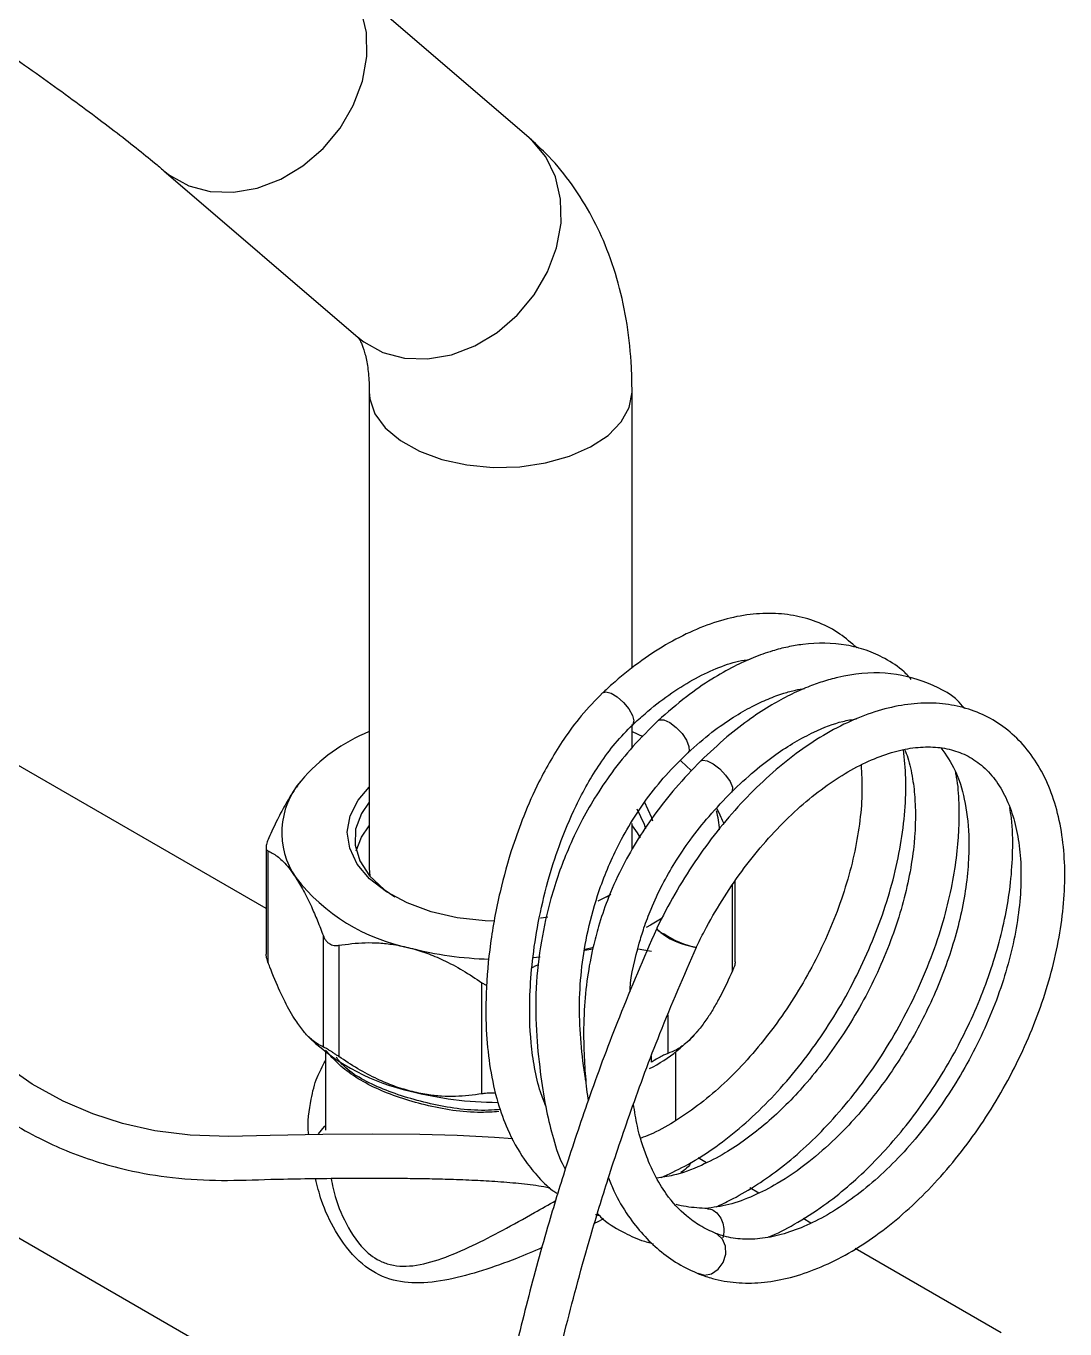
# Model space of a CAD drawing. Extents: x 75 to 2075, y 25 to 1460.
# Drawn here: x 1699.9 to 1788.8, y 944.3 to 1055.8 of the extents above; entities that cross this region are included whole.
import ezdxf

# ---------------------------------------------------------------- set-up
doc = ezdxf.new("R2010")
doc.units = 0
doc.header["$LTSCALE"] = 5
doc.linetypes.add('SLD-KATı', pattern=[0])
doc.layers.get('0').update_dxf_attribs({"linetype": 'CONTINUOUS'})

msp = doc.modelspace()

# ---------------------------------------------------------------- linework, layer by layer
at = {"color": 7, "linetype": 'SLD-KATı'}
for p, q in [((1742.954, 1046.2), (1726.332, 1060.461)), ((1711.681, 1043.385), (1728.304, 1029.124)), ((1729.26, 1024.484), (1729.26, 983.657)), ((1751.76, 1000.817), (1751.76, 1024.484)), ((1751.76, 994.015), (1751.76, 995.994)), ((1751.76, 995.378), (1752.672, 994.957)), ((1720.43, 980.242), (1698.082, 993.143)), ((1751.76, 985.288), (1751.76, 987.53)), ((1751.76, 987.313), (1752.207, 986.711)), ((1752.207, 986.711), (1752.462, 986.28)), ((1720.43, 985.492), (1720.43, 976.344)), ((1720.59, 985.172), (1720.59, 975.657)), ((1760.589, 975.687), (1760.589, 982.591)), ((1749.792, 981.362), (1748.833, 980.86)), ((1749.565, 981.234), (1749.956, 981.482)), ((1725.337, 968.385), (1725.337, 977.9)), ((1726.645, 977.094), (1726.645, 967.579)), ((1748.458, 976.915), (1747.739, 976.732)), ((1747.708, 976.68), (1748.397, 976.787)), ((1752.28, 976.779), (1753.419, 976.593)), ((1738.909, 964.374), (1738.909, 973.889)), ((1724.013, 969.321), (1724.217, 969.114)), ((1725.51, 967.976), (1725.51, 961.26)), ((1755.51, 962.097), (1755.51, 967.976)), ((1680.583, 962.831), (1739.029, 929.091)), ((1758.123, 958.482), (1757.41, 958.893)), ((1762.614, 955.89), (1761.839, 956.337)), ((1767.066, 953.319), (1766.403, 953.702)), ((1783.342, 943.924), (1770.864, 951.127))]:
    msp.add_line(p, q, dxfattribs=at)
at = {"color": 8, "linetype": 'SLD-KATı'}
for p, q in [((1760.367, 974.914), (1760.367, 982.263)), ((1754.815, 971.128), (1754.815, 967.834)), ((1753.419, 967.078), (1753.419, 967.599))]:
    msp.add_line(p, q, dxfattribs=at)
at = {"color": 8, "linetype": 'SLD-KATı', "flags": 128}
for points in [[(1711.684, 1043.382), (1712.174, 1042.997), (1713.807, 1042.103), (1715.652, 1041.612), (1717.635, 1041.543), (1719.675, 1041.898), (1721.686, 1042.664), (1723.589, 1043.809), (1725.303, 1045.287), (1726.76, 1047.036), (1727.899, 1048.985), (1728.674, 1051.054), (1729.054, 1053.159), (1729.022, 1055.213), (1728.58, 1057.133), (1727.746, 1058.839), (1726.554, 1060.262), (1726.328, 1060.464)], [(1728.304, 1029.124), (1728.796, 1028.736), (1730.429, 1027.842), (1732.275, 1027.351), (1734.258, 1027.282), (1736.297, 1027.637), (1738.309, 1028.403), (1740.211, 1029.548), (1741.926, 1031.026), (1743.382, 1032.775), (1744.522, 1034.724), (1745.297, 1036.793), (1745.676, 1038.898), (1745.644, 1040.952), (1745.202, 1042.872), (1744.368, 1044.578), (1743.177, 1046.001), (1742.954, 1046.2)], [(1729.26, 1024.456), (1729.31, 1023.869), (1729.754, 1022.58), (1730.638, 1021.369), (1731.926, 1020.286), (1733.566, 1019.374), (1735.489, 1018.672), (1737.619, 1018.207), (1739.866, 1018), (1742.141, 1018.058), (1744.348, 1018.379), (1746.398, 1018.95), (1748.207, 1019.748), (1749.701, 1020.739), (1750.819, 1021.884), (1751.514, 1023.135), (1751.759, 1024.441), (1751.76, 1024.481)], [(1749.24, 998.693), (1749.517, 998.786), (1749.96, 998.67), (1750.49, 998.35), (1751.026, 997.875), (1751.486, 997.318), (1751.801, 996.763), (1751.922, 996.294), (1751.831, 995.984), (1751.818, 995.97)], [(1753.992, 996.321), (1754.105, 996.388), (1754.487, 996.381), (1754.987, 996.156), (1755.531, 995.747), (1756.035, 995.217), (1756.422, 994.646), (1756.633, 994.121), (1756.637, 993.721), (1756.544, 993.575)], [(1757.636, 992.87), (1757.804, 992.949), (1758.2, 992.89)], [(1758.2, 992.89), (1758.712, 992.625), (1759.261, 992.196), (1759.765, 991.667), (1760.146, 991.118), (1760.346, 990.635), (1760.334, 990.289), (1760.281, 990.212)], [(1757.379, 949.019), (1757.955, 948.861), (1758.57, 948.982), (1759.131, 949.364), (1759.554, 949.947), (1759.773, 950.644), (1759.755, 951.348), (1759.503, 951.953), (1759.056, 952.365), (1758.899, 952.438)]]:
    msp.add_lwpolyline(points, dxfattribs=at)
at = {"color": 7, "linetype": 'SLD-KATı', "flags": 128}
for points in [[(1755.932, 992.875), (1756.429, 992.438), (1756.802, 992.076)], [(1740.004, 979.148), (1739.177, 979.181), (1736.801, 979.451), (1734.551, 979.968), (1732.503, 980.715), (1730.729, 981.666), (1729.287, 982.79), (1728.227, 984.047), (1727.586, 985.396), (1727.385, 986.789), (1727.631, 988.18), (1728.315, 989.521), (1729.26, 990.621)], [(1729.26, 989.354), (1728.591, 988.383), (1728.093, 987.041), (1728.044, 985.67), (1728.446, 984.318), (1729.284, 983.034), (1730.528, 981.865), (1731.454, 981.234)], [(1752.792, 989.39), (1753.433, 988.042), (1753.516, 987.736)], [(1752.925, 987.046), (1752.83, 987.429), (1752.207, 988.753)], [(1728.135, 985.188), (1728.591, 986.341), (1729.26, 987.313)], [(1729.26, 983.657), (1729.31, 983.042), (1729.318, 982.994)], [(1744.547, 979.509), (1743.984, 979.412), (1743.909, 979.4)], [(1754.33, 979.404), (1753.332, 978.821), (1752.965, 978.628)], [(1741.561, 960.532), (1739.977, 960.65), (1736.777, 960.804), (1733.589, 960.884), (1729.539, 960.915), (1725.287, 960.888), (1720.766, 960.808), (1717.246, 960.722), (1713.943, 960.83), (1710.917, 961.214), (1708.148, 961.832), (1705.603, 962.655), (1703.05, 963.754), (1700.421, 965.209), (1697.804, 967.027), (1695.256, 969.205), (1692.781, 971.768), (1691.172, 973.703), (1689.398, 975.774), (1687.54, 977.26), (1686.139, 977.988), (1684.7, 978.433), (1683.124, 978.604), (1681.446, 978.452), (1678.467, 977.389), (1676.203, 975.948), (1674.447, 974.477), (1673.13, 973.186), (1671.855, 971.789), (1670.092, 969.631), (1668.629, 967.652), (1666.921, 965.14), (1664.952, 961.996), (1662.706, 958.106), (1660.164, 953.341), (1657.305, 947.562), (1657.305, 947.562)], [(1743.9, 976.073), (1743.57, 976.04), (1743.329, 976.018)], [(1724.909, 960.957), (1725.429, 961.588), (1725.51, 961.681)]]:
    msp.add_lwpolyline(points, dxfattribs=at)
at = {"color": 7, "linetype": 'SLD-KATı'}
for centre, radius, start, end in [((1734.949, 981.32), 15.166, 112.03385, 139.43478), ((1728.583, 986.74), 6.805, 139.24816, 214.33086), ((1752.782, 986.696), 6.478, 2.44561, 17.11747), ((1736.005, 993.087), 16.547, 217.98776, 258.75228), ((1754.901, 979.306), 1.302, 217.11605, 252.75639), ((1757.874, 982.785), 5.872, 226.99544, 264.04371), ((1759.2, 985.266), 8.593, 236.96065, 256.84054), ((1740.372, 1006.418), 30.52, 255.59082, 268.40165), ((1736.563, 982.192), 17.985, 226.64939, 257.84947), ((1746.775, 979.06), 14.105, 297.36883, 320.07059), ((1740.413, 994.411), 30.764, 255.62916, 269.68476)]:
    msp.add_arc(centre, radius, start, end, dxfattribs=at)
for points, knots in [([(1677.433, 1066.82), (1677.848, 1066.579), (1679.041, 1065.887), (1681.15, 1064.628), (1683.779, 1063.019), (1686.522, 1061.297), (1689.334, 1059.49), (1692.174, 1057.626), (1694.999, 1055.731), (1697.766, 1053.834), (1700.435, 1051.964), (1702.965, 1050.148), (1705.317, 1048.417), (1707.453, 1046.8), (1709.331, 1045.33), (1710.726, 1044.197), (1711.424, 1043.603), (1711.681, 1043.385)], [0, 0, 0, 0, 0.0375438, 0.1078674, 0.1787259, 0.2500688, 0.3217184, 0.3935463, 0.4654504, 0.5373271, 0.60907, 0.6805722, 0.7516953, 0.8222461, 0.8919392, 0.9603342, 1, 1, 1, 1]), ([(1751.76, 1024.484), (1751.749, 1025.178), (1751.719, 1027.127), (1751.386, 1030.246), (1750.643, 1033.761), (1749.561, 1036.949), (1748.162, 1039.879), (1746.469, 1042.512), (1744.683, 1044.637), (1743.431, 1045.769), (1742.954, 1046.2)], [0, 0, 0, 0, 0.0820604, 0.230311, 0.3781226, 0.5232548, 0.6496785, 0.7861953, 0.9184446, 1, 1, 1, 1]), ([(1728.288, 1029.138), (1728.287, 1029.138), (1728.275, 1029.15), (1728.352, 1029.073), (1728.577, 1028.68), (1728.865, 1027.92), (1729.118, 1026.77), (1729.245, 1025.572), (1729.256, 1024.746), (1729.26, 1024.484)], [0, 0, 0, 0, 0.00695566, 0.20416638, 0.38169289, 0.56766061, 0.74432155, 0.91900378, 1, 1, 1, 1]), ([(1770.998, 1002.548), (1770.529, 1002.965), (1769.551, 1003.834), (1767.793, 1004.738), (1765.846, 1005.334), (1763.765, 1005.559), (1761.58, 1005.423), (1759.308, 1004.923), (1756.977, 1004.062), (1754.624, 1002.85), (1752.289, 1001.302), (1750.498, 999.859), (1749.501, 998.935), (1749.243, 998.696)], [0, 0, 0, 0, 0.0873491, 0.1821256, 0.2763579, 0.3709155, 0.4668011, 0.5644263, 0.6635838, 0.7637254, 0.8643049, 0.9649126, 1, 1, 1, 1]), ([(1775.663, 999.846), (1775.461, 1000.069), (1774.803, 1000.798), (1773.495, 1001.621), (1771.825, 1002.389), (1769.524, 1002.977), (1767.228, 1003.011), (1765.083, 1002.643), (1763.665, 1002.277), (1762.139, 1001.733), (1760.409, 1000.943), (1758.494, 999.855), (1756.293, 998.351), (1754.791, 997.027), (1753.992, 996.321)], [0, 0, 0, 0, 0.0416461, 0.1358925, 0.2175779, 0.2997669, 0.4666602, 0.5224511, 0.5783105, 0.6484265, 0.7178341, 0.799591, 0.8932516, 1, 1, 1, 1]), ([(1751.816, 995.969), (1752.166, 996.289), (1753.182, 997.222), (1754.904, 998.558), (1756.953, 999.858), (1758.959, 1000.815), (1760.612, 1001.395), (1761.53, 1001.528), (1761.852, 1001.575)], [0, 0, 0, 0, 0.1038073, 0.3020408, 0.4997094, 0.6967918, 0.8936402, 1, 1, 1, 1]), ([(1780.208, 997.366), (1780.157, 997.433), (1779.378, 998.466), (1777.079, 999.661), (1773.514, 1000.611), (1770.33, 1000.295), (1768.089, 999.675), (1766.711, 999.179), (1765.263, 998.527), (1763.628, 997.636), (1761.827, 996.469), (1759.772, 994.9), (1758.378, 993.574), (1757.636, 992.87)], [0, 0, 0, 0, 0.01107271, 0.16972385, 0.34096225, 0.51105822, 0.56464861, 0.61635004, 0.67996583, 0.7427065, 0.81742483, 0.90290999, 1, 1, 1, 1]), ([(1749.24, 998.693), (1748.618, 998.061), (1747.433, 996.855), (1745.563, 994.319), (1743.893, 991.422), (1742.509, 988.298), (1741.372, 985.149), (1740.359, 981.506), (1739.58, 977.277), (1739.218, 973.215), (1739.244, 969.609), (1739.579, 966.47), (1740.185, 963.743), (1741.142, 961.097), (1742.29, 959.013), (1743.64, 957.327), (1744.583, 956.353), (1745.198, 955.942), (1745.317, 955.862)], [0, 0, 0, 0, 0.05551611, 0.10579479, 0.18973906, 0.25274434, 0.30629885, 0.38620913, 0.47544867, 0.56200879, 0.63457629, 0.69648474, 0.76237002, 0.81778711, 0.89055285, 0.93557872, 0.98752981, 1, 1, 1, 1]), ([(1756.545, 993.575), (1757.227, 994.178), (1758.508, 995.311), (1760.363, 996.595), (1761.97, 997.524), (1763.415, 998.2), (1764.657, 998.651), (1765.696, 998.935), (1766.275, 999.031), (1766.531, 999.073)], [0, 0, 0, 0, 0.2039767, 0.3833333, 0.5397444, 0.6735428, 0.809705, 0.9157257, 1, 1, 1, 1]), ([(1757.526, 948.949), (1757.895, 948.817), (1758.898, 948.458), (1760.659, 948.166), (1762.809, 948.17), (1765.053, 948.543), (1767.366, 949.278), (1769.716, 950.369), (1772.062, 951.8), (1774.368, 953.547), (1776.597, 955.579), (1778.718, 957.864), (1780.702, 960.366), (1782.521, 963.049), (1784.151, 965.875), (1785.569, 968.804), (1786.754, 971.793), (1787.688, 974.802), (1788.356, 977.79), (1788.747, 980.715), (1788.849, 983.537), (1788.655, 986.217), (1788.161, 988.715), (1787.367, 990.986), (1786.282, 992.986), (1784.928, 994.674), (1783.34, 996.019), (1781.556, 997.004), (1779.615, 997.622), (1777.545, 997.876), (1775.367, 997.768), (1773.101, 997.297), (1770.774, 996.464), (1768.422, 995.277), (1766.083, 993.757), (1763.795, 991.929), (1761.592, 989.825), (1759.506, 987.477), (1757.564, 984.922), (1755.796, 982.195), (1754.597, 980.028), (1753.993, 978.788), (1753.862, 978.52)], [0, 0, 0, 0, 0.0142166, 0.0387658, 0.0635298, 0.0887293, 0.114361, 0.1403024, 0.1664031, 0.1925433, 0.2186568, 0.2447292, 0.2707631, 0.2967695, 0.3227628, 0.3487591, 0.3747704, 0.4008127, 0.4269026, 0.4530554, 0.4792811, 0.505577, 0.5319058, 0.5581556, 0.5841623, 0.6097419, 0.6348035, 0.6594447, 0.6839285, 0.7084727, 0.733347, 0.7586715, 0.784403, 0.8104021, 0.8365244, 0.8626603, 0.888763, 0.9148241, 0.9408492, 0.9668505, 0.992843, 1, 1, 1, 1]), ([(1744.383, 963.327), (1744.219, 963.723), (1743.807, 964.72), (1743.393, 966.568), (1743.013, 969.3), (1742.944, 972.363), (1743.21, 975.857), (1743.704, 979.112), (1744.474, 982.419), (1745.545, 985.789), (1746.97, 989.22), (1748.625, 992.152), (1750.311, 994.438), (1751.31, 995.453), (1751.82, 995.972)], [0, 0, 0, 0, 0.0454719, 0.1147119, 0.1802428, 0.3005176, 0.383186, 0.4744633, 0.574088, 0.6614036, 0.7618694, 0.8751201, 0.9362744, 1, 1, 1, 1]), ([(1753.992, 996.321), (1753.258, 995.599), (1751.865, 994.228), (1750.055, 991.97), (1748.58, 989.784), (1747.326, 987.57), (1746.31, 985.416), (1745.462, 983.227), (1744.64, 980.623), (1743.903, 977.322), (1743.463, 973.341), (1743.529, 969.449), (1743.915, 966.018), (1744.37, 963.039), (1745.022, 960.479), (1745.545, 958.766), (1745.996, 958.004), (1746.042, 957.926)], [0, 0, 0, 0, 0.0751633, 0.1427091, 0.2036118, 0.2579215, 0.3169485, 0.3656123, 0.417446, 0.5029331, 0.597775, 0.6985351, 0.7864823, 0.8605901, 0.9239828, 0.9921507, 1, 1, 1, 1]), ([(1760.282, 990.212), (1760.929, 990.828), (1762.171, 992.01), (1764.537, 993.828), (1767.104, 995.328), (1769.424, 996.225), (1770.58, 996.413), (1770.966, 996.476)], [0, 0, 0, 0, 0.18252578, 0.35052911, 0.64744954, 0.88219497, 1, 1, 1, 1]), ([(1775.093, 993.852), (1775.188, 993.621), (1775.49, 992.88), (1775.786, 991.431), (1776.088, 988.889), (1775.963, 985.194), (1774.927, 980.131), (1772.884, 974.701), (1770.026, 969.531), (1766.725, 965.183), (1763.243, 961.716), (1760.214, 959.521), (1757.515, 958.121), (1755.551, 957.401), (1754.34, 957.226), (1753.879, 957.159)], [0, 0, 0, 0, 0.0227549, 0.0729588, 0.1180326, 0.2142534, 0.3198314, 0.4289998, 0.539838, 0.6435425, 0.7348705, 0.8317863, 0.8875569, 0.9570865, 1, 1, 1, 1]), ([(1754.239, 957.222), (1754.922, 957.528), (1756.394, 958.185), (1758.639, 959.605), (1760.94, 961.368), (1763.162, 963.423), (1765.273, 965.725), (1767.244, 968.243), (1769.049, 970.94), (1770.663, 973.775), (1772.063, 976.71), (1773.228, 979.703), (1774.141, 982.712), (1774.79, 985.697), (1775.152, 988.612), (1775.248, 991.357), (1775.071, 993.035), (1774.986, 993.837)], [0, 0, 0, 0, 0.0586179, 0.1263124, 0.1940893, 0.2617921, 0.3293875, 0.396885, 0.464314, 0.5317123, 0.5991214, 0.6665718, 0.7341058, 0.8017665, 0.8695929, 0.9376091, 1, 1, 1, 1]), ([(1757.243, 976.898), (1757.476, 977.369), (1758.154, 978.741), (1759.433, 980.949), (1761.119, 983.44), (1762.953, 985.746), (1764.897, 987.83), (1766.914, 989.655), (1768.965, 991.191), (1771.009, 992.415), (1773.006, 993.314), (1774.918, 993.88), (1776.709, 994.117), (1778.36, 994.034), (1779.866, 993.637), (1781.232, 992.912), (1782.44, 991.839), (1783.453, 990.419), (1784.233, 988.699), (1784.768, 986.722), (1785.05, 984.518), (1785.075, 982.117), (1784.838, 979.557), (1784.338, 976.88), (1783.581, 974.132), (1782.577, 971.363), (1781.342, 968.62), (1779.896, 965.953), (1778.265, 963.41), (1776.478, 961.035), (1774.569, 958.869), (1772.573, 956.952), (1770.529, 955.313), (1768.477, 953.978), (1766.459, 952.965), (1764.514, 952.284), (1762.677, 951.933), (1760.978, 951.909), (1759.748, 952.128), (1759.094, 952.367), (1758.909, 952.435)], [0, 0, 0, 0, 0.0140779, 0.0410687, 0.068066, 0.0950336, 0.1219515, 0.1488009, 0.1755664, 0.2022424, 0.2288456, 0.2554283, 0.2820884, 0.3090548, 0.3366978, 0.365395, 0.3949634, 0.4238988, 0.4517618, 0.4789285, 0.505786, 0.5325566, 0.5593269, 0.5861443, 0.6130229, 0.639957, 0.6669321, 0.6939303, 0.7209322, 0.7479123, 0.7748497, 0.8017248, 0.8285207, 0.8552273, 0.8818517, 0.9084365, 0.9350507, 0.961876, 0.9892359, 1, 1, 1, 1]), ([(1778.203, 993.99), (1778.636, 993.379), (1779.484, 992.18), (1780.277, 989.618), (1780.614, 986.971), (1780.591, 984.385), (1780.292, 981.317), (1779.381, 977.278), (1777.582, 972.515), (1775.247, 968.097), (1772.956, 964.78), (1770.896, 962.309), (1769.045, 960.379), (1766.77, 958.388), (1764.41, 956.76), (1762.111, 955.586), (1760.035, 954.823), (1758.707, 954.651), (1758.051, 954.566)], [0, 0, 0, 0, 0.06926091, 0.13576523, 0.20618871, 0.24883529, 0.29534595, 0.38576628, 0.47146916, 0.55365393, 0.63383189, 0.67347479, 0.720137, 0.77683412, 0.84337884, 0.89315182, 0.94716402, 1, 1, 1, 1]), ([(1747.837, 965.303), (1747.813, 965.434), (1747.613, 966.519), (1747.383, 968.726), (1747.203, 971.756), (1747.374, 974.849), (1747.869, 978.052), (1748.803, 981.593), (1750.43, 985.619), (1752.514, 989.042), (1754.662, 991.721), (1755.903, 992.943), (1756.545, 993.575)], [0, 0, 0, 0, 0.0146459, 0.1215312, 0.2259207, 0.3266177, 0.4244406, 0.5351645, 0.6678072, 0.8245354, 0.9092089, 1, 1, 1, 1]), ([(1757.636, 992.87), (1756.912, 992.114), (1755.526, 990.67), (1753.676, 988.322), (1752.116, 985.999), (1750.753, 983.555), (1749.677, 981.126), (1748.915, 978.875), (1748.338, 976.684), (1747.895, 974.288), (1747.622, 971.429), (1747.588, 968.677), (1747.734, 966.161), (1747.868, 964.618), (1747.994, 963.854), (1748.004, 963.79)], [0, 0, 0, 0, 0.1012056, 0.1935597, 0.2795318, 0.359004, 0.4489045, 0.521352, 0.5773515, 0.6590908, 0.7494544, 0.850579, 0.924155, 0.9937187, 1, 1, 1, 1]), ([(1771.363, 992.524), (1771.405, 991.796), (1771.492, 990.296), (1771.3, 987.8), (1770.862, 985.148), (1770.16, 982.411), (1769.21, 979.642), (1768.024, 976.889), (1766.622, 974.201), (1765.03, 971.627), (1763.274, 969.211), (1761.389, 966.996), (1759.409, 965.023), (1757.371, 963.316), (1755.322, 961.929), (1753.69, 961.014), (1752.783, 960.683), (1752.527, 960.589)], [0, 0, 0, 0, 0.065704, 0.1352021, 0.2048025, 0.2745594, 0.3444662, 0.4144886, 0.4845814, 0.5546948, 0.6247668, 0.6947392, 0.7645607, 0.8341851, 0.9035811, 0.9727541, 1, 1, 1, 1]), ([(1758.949, 954.72), (1758.997, 954.739), (1759.481, 954.931), (1761.363, 955.872), (1764.67, 957.985), (1768.864, 961.895), (1772.127, 966.031), (1774.462, 969.799), (1776.052, 972.859), (1777.386, 975.997), (1778.412, 979.063), (1779.118, 981.914), (1779.698, 985.347), (1779.82, 988.542), (1779.669, 990.923), (1779.493, 991.748), (1779.466, 991.875)], [0, 0, 0, 0, 0.0040215, 0.0411602, 0.1597808, 0.2859658, 0.4187294, 0.4876814, 0.558293, 0.6302488, 0.6988193, 0.7624785, 0.8212455, 0.9327727, 0.9896675, 1, 1, 1, 1]), ([(1723.428, 991.182), (1723.216, 990.897), (1722.788, 990.323), (1722.105, 989.203), (1721.385, 987.864), (1720.897, 986.808), (1720.652, 986.276)], [0, 0, 0, 0, 0.2208532, 0.4446677, 0.7205109, 1, 1, 1, 1]), ([(1751.583, 973.113), (1751.586, 973.193), (1751.649, 974.563), (1752.113, 976.411), (1752.8, 978.688), (1753.435, 980.378), (1754.309, 982.252), (1755.441, 984.232), (1756.774, 986.196), (1758.4, 988.25), (1759.63, 989.533), (1760.282, 990.212)], [0, 0, 0, 0, 0.0126287, 0.2185259, 0.2874485, 0.3741925, 0.4895767, 0.5964068, 0.7160769, 0.8496545, 1, 1, 1, 1]), ([(1759.613, 987.536), (1759.541, 987.704), (1759.344, 988.172), (1759.136, 988.575), (1759.004, 988.833)], [0, 0, 0, 0, 0.3600603, 1, 1, 1, 1]), ([(1763.407, 952.122), (1763.429, 952.13), (1764.169, 952.385), (1765.779, 953.265), (1768.034, 954.673), (1770.831, 956.885), (1773.991, 960.002), (1777.396, 964.448), (1780.302, 969.449), (1782.505, 974.723), (1783.681, 979.112), (1784.209, 982.569), (1784.374, 985.256), (1784.346, 987.406), (1784.143, 988.575), (1784.091, 988.877)], [0, 0, 0, 0, 0.0018844, 0.0637551, 0.1366899, 0.1962993, 0.3111032, 0.4283888, 0.5478517, 0.6673852, 0.7843377, 0.8422694, 0.9059354, 0.9756726, 1, 1, 1, 1]), ([(1720.652, 986.276), (1720.589, 986.121), (1720.461, 985.809), (1720.411, 985.447), (1720.47, 985.244), (1720.556, 985.192), (1720.59, 985.172)], [0, 0, 0, 0, 0.2806938, 0.5628322, 0.8257499, 1, 1, 1, 1]), ([(1720.59, 985.172), (1720.645, 985.148), (1720.969, 985.007), (1721.593, 984.593), (1722.344, 983.808), (1722.807, 983.132), (1722.964, 982.902)], [0, 0, 0, 0, 0.073265, 0.4365434, 0.8088712, 1, 1, 1, 1]), ([(1722.964, 982.902), (1723.188, 982.536), (1723.642, 981.797), (1724.265, 980.512), (1724.833, 979.205), (1725.168, 978.336), (1725.337, 977.9)], [0, 0, 0, 0, 0.272941, 0.5513799, 0.7748074, 1, 1, 1, 1]), ([(1753.841, 978.474), (1752.758, 975.968), (1750.707, 971.218), (1748.207, 964.486), (1746.234, 958.631), (1744.441, 952.764), (1742.76, 946.635), (1741.147, 939.929), (1739.801, 933.493), (1738.746, 927.666), (1737.927, 922.495), (1737.234, 917.506), (1736.581, 912.029), (1735.985, 905.961), (1735.531, 899.644), (1735.131, 893.417), (1734.711, 887.364), (1734.383, 882.765), (1734.186, 880.149), (1734.137, 879.496)], [0, 0, 0, 0, 0.069144, 0.1310709, 0.1854381, 0.2316815, 0.2955319, 0.3594395, 0.4255327, 0.485317, 0.5347257, 0.5838308, 0.6404672, 0.7080007, 0.779322, 0.8491728, 0.9149769, 0.9787819, 1, 1, 1, 1]), ([(1725.337, 977.9), (1725.369, 977.822), (1725.419, 977.705), (1725.505, 977.565), (1725.577, 977.467), (1725.657, 977.379), (1725.744, 977.3), (1725.839, 977.232), (1725.969, 977.159), (1726.141, 977.098), (1726.33, 977.072), (1726.5, 977.073), (1726.597, 977.087), (1726.645, 977.094)], [0, 0, 0, 0, 0.1386714, 0.2094371, 0.2806778, 0.3499062, 0.419664, 0.4911668, 0.5632988, 0.6929648, 0.8261712, 0.9127139, 1, 1, 1, 1]), ([(1726.645, 977.094), (1727.389, 977.194), (1728.514, 977.345), (1730.107, 977.305), (1731.401, 977.175), (1732.299, 976.968), (1732.777, 976.858)], [0, 0, 0, 0, 0.3822459, 0.5776631, 0.77475, 1, 1, 1, 1]), ([(1737.741, 877.416), (1737.78, 877.921), (1737.925, 879.811), (1738.164, 883.081), (1738.501, 887.808), (1738.877, 893.227), (1739.268, 899.315), (1739.708, 905.476), (1740.277, 911.309), (1740.89, 916.52), (1741.518, 921.12), (1742.237, 925.783), (1743.145, 930.984), (1744.158, 936.064), (1745.187, 940.677), (1746.111, 944.499), (1747.116, 948.349), (1748.295, 952.543), (1749.779, 957.405), (1751.718, 963.167), (1754.178, 969.796), (1756.199, 974.476), (1757.265, 976.945)], [0, 0, 0, 0, 0.0161969, 0.0605574, 0.1057, 0.1696134, 0.2374743, 0.306392, 0.3718693, 0.4244624, 0.4705437, 0.5144698, 0.566944, 0.6269243, 0.6643959, 0.7009713, 0.7366937, 0.7737583, 0.8188924, 0.8719954, 0.9324845, 1, 1, 1, 1]), ([(1720.59, 975.657), (1720.534, 975.818), (1720.441, 976.082), (1720.444, 976.271), (1720.445, 976.345)], [0, 0, 0, 0, 0.6108384, 1, 1, 1, 1]), ([(1732.777, 976.858), (1733.247, 976.721), (1734.191, 976.445), (1735.7, 975.802), (1737.292, 974.966), (1738.368, 974.249), (1738.909, 973.889)], [0, 0, 0, 0, 0.2208532, 0.4446677, 0.7205109, 1, 1, 1, 1]), ([(1660.693, 945.955), (1661.688, 947.997), (1663.527, 951.773), (1666.284, 956.889), (1668.76, 961.105), (1670.982, 964.527), (1673.082, 967.422), (1675.047, 969.799), (1676.879, 971.671), (1678.465, 972.999), (1679.957, 973.985), (1681.493, 974.678), (1682.905, 974.924), (1684.096, 974.758), (1684.989, 974.436), (1685.945, 973.856), (1687.205, 972.749), (1688.545, 970.93), (1690.416, 968.737), (1692.811, 966.281), (1695.538, 963.956), (1698.405, 961.992), (1700.962, 960.565), (1703.391, 959.458), (1705.9, 958.547), (1708.967, 957.714), (1712.626, 957.109), (1716.71, 956.911), (1721.295, 957.098), (1726.53, 957.16), (1731.115, 957.173), (1734.361, 957.122), (1736.277, 957.073), (1738.227, 956.997), (1740.277, 956.881), (1741.994, 956.739), (1743.311, 956.584), (1744.145, 956.464), (1744.549, 956.382), (1744.711, 956.349)], [0, 0, 0, 0, 0.07242347, 0.13386148, 0.1855656, 0.22871641, 0.26440244, 0.30001066, 0.32728225, 0.34782206, 0.365417, 0.3834427, 0.39961691, 0.40661998, 0.41366083, 0.42203149, 0.43295519, 0.45392799, 0.4792481, 0.50436298, 0.53686637, 0.56404864, 0.58671368, 0.60758558, 0.6302707, 0.65521946, 0.69267758, 0.73496877, 0.77950443, 0.839806, 0.89497685, 0.91182299, 0.92761682, 0.94511936, 0.96068179, 0.97692596, 0.98527756, 0.99409454, 1, 1, 1, 1]), ([(1722.964, 970.654), (1722.807, 970.906), (1722.352, 971.636), (1721.601, 973.147), (1720.976, 974.643), (1720.645, 975.514), (1720.59, 975.657)], [0, 0, 0, 0, 0.1911271, 0.5537053, 0.9267357, 1, 1, 1, 1]), ([(1743.194, 975.177), (1743.289, 975.232), (1743.476, 975.342), (1743.677, 975.412), (1743.776, 975.447)], [0, 0, 0, 0, 0.5067047, 1, 1, 1, 1]), ([(1760.367, 974.914), (1760.03, 974.189), (1759.521, 973.095), (1758.8, 971.798), (1758.214, 970.844), (1757.808, 970.298), (1757.591, 970.007)], [0, 0, 0, 0, 0.3822459, 0.5776631, 0.77475, 1, 1, 1, 1]), ([(1760.574, 975.687), (1760.578, 975.653), (1760.592, 975.533), (1760.508, 975.249), (1760.407, 975.009), (1760.367, 974.914)], [0, 0, 0, 0, 0.1911458, 0.6775999, 1, 1, 1, 1]), ([(1738.909, 973.889), (1738.989, 973.838), (1739.109, 973.762), (1739.254, 973.695), (1739.315, 973.674), (1739.331, 973.668)], [0, 0, 0, 0, 0.5910222, 0.8926282, 1, 1, 1, 1]), ([(1725.337, 968.385), (1725.17, 968.464), (1724.834, 968.622), (1724.271, 969.051), (1723.646, 969.677), (1723.193, 970.326), (1722.964, 970.654)], [0, 0, 0, 0, 0.2235177, 0.4486206, 0.7217234, 1, 1, 1, 1]), ([(1757.591, 970.007), (1757.379, 969.75), (1756.951, 969.234), (1756.268, 968.612), (1755.547, 968.113), (1755.06, 967.927), (1754.815, 967.834)], [0, 0, 0, 0, 0.2208532, 0.4446677, 0.7205109, 1, 1, 1, 1]), ([(1726.645, 967.579), (1726.568, 967.632), (1726.451, 967.713), (1726.297, 967.816), (1726.183, 967.891), (1726.073, 967.963), (1725.966, 968.031), (1725.863, 968.095), (1725.739, 968.171), (1725.603, 968.251), (1725.484, 968.315), (1725.396, 968.359), (1725.357, 968.376), (1725.337, 968.385)], [0, 0, 0, 0, 0.1386714, 0.2094371, 0.2806778, 0.3499062, 0.419664, 0.4911668, 0.5632988, 0.6929648, 0.8261712, 0.9127139, 1, 1, 1, 1]), ([(1740.349, 962.852), (1739.847, 962.822), (1737.696, 962.692), (1733.953, 963.328), (1729.73, 964.726), (1726.967, 966.479), (1725.882, 967.706), (1725.517, 968.118)], [0, 0, 0, 0, 0.0804518, 0.3446981, 0.6084511, 0.8682665, 1, 1, 1, 1]), ([(1740.495, 963.032), (1740.149, 963.007), (1738.217, 962.868), (1734.629, 963.387), (1730.398, 964.664), (1727.528, 966.162), (1726.638, 967.253), (1726.421, 967.518)], [0, 0, 0, 0, 0.0606895, 0.3382696, 0.6267316, 0.9094093, 1, 1, 1, 1]), ([(1732.777, 964.61), (1732.308, 964.747), (1731.363, 965.022), (1729.854, 965.666), (1728.263, 966.502), (1727.187, 967.218), (1726.645, 967.579)], [0, 0, 0, 0, 0.22085322, 0.44466773, 0.72051093, 1, 1, 1, 1]), ([(1754.815, 967.834), (1754.733, 967.803), (1754.568, 967.741), (1754.172, 967.534), (1753.77, 967.299), (1753.519, 967.141), (1753.419, 967.078)], [0, 0, 0, 0, 0.2806938, 0.5628322, 0.8257499, 1, 1, 1, 1]), ([(1738.909, 964.374), (1738.165, 964.274), (1737.041, 964.123), (1735.447, 964.162), (1734.153, 964.293), (1733.256, 964.499), (1732.777, 964.61)], [0, 0, 0, 0, 0.3822459, 0.5776631, 0.77475, 1, 1, 1, 1]), ([(1740.098, 964.432), (1740.073, 964.433), (1740, 964.438), (1739.877, 964.442), (1739.692, 964.443), (1739.467, 964.437), (1739.244, 964.42), (1739.057, 964.398), (1738.959, 964.382), (1738.909, 964.374)], [0, 0, 0, 0, 0.060192, 0.1759852, 0.2927972, 0.5027809, 0.7184981, 0.8586472, 1, 1, 1, 1]), ([(1758.92, 952.43), (1758.467, 952.635), (1757.615, 953.02), (1756.166, 954.072), (1754.832, 955.485), (1753.732, 957.299), (1752.876, 959.252), (1752.224, 961.266), (1751.983, 962.871), (1751.887, 963.508)], [0, 0, 0, 0, 0.1472621, 0.2763958, 0.4827327, 0.620597, 0.7242023, 0.8904812, 1, 1, 1, 1]), ([(1749.737, 957.185), (1749.886, 956.815), (1750.363, 955.628), (1751.73, 953.339), (1753.628, 951.261), (1755.725, 949.764), (1756.904, 949.23), (1757.515, 948.953)], [0, 0, 0, 0, 0.0862903, 0.2766648, 0.6123676, 0.7992347, 1, 1, 1, 1]), ([(1758.22, 954.559), (1757.603, 954.591), (1756.689, 954.639), (1755.816, 954.833), (1755.533, 954.896)], [0, 0, 0, 0, 0.67561238, 1, 1, 1, 1]), ([(1748.805, 954.141), (1748.892, 954.045), (1749.509, 953.363), (1750.812, 952.625), (1752.333, 951.864), (1753.249, 951.635), (1753.589, 951.549)], [0, 0, 0, 0, 0.06576035, 0.46866482, 0.80222241, 1, 1, 1, 1]), ([(1758.22, 954.53), (1758.26, 954.534), (1758.462, 954.551), (1758.817, 954.371), (1759.217, 954.002), (1759.499, 953.467), (1759.63, 952.848), (1759.605, 952.376), (1759.55, 952.122), (1759.537, 952.07), (1759.534, 952.059)], [0, 0, 0, 0, 0.0450695, 0.2265068, 0.4078641, 0.5892698, 0.7710127, 0.9527515, 0.9903733, 1, 1, 1, 1])]:
    msp.add_open_spline(points, degree=3, knots=knots, dxfattribs=at)
at = {"color": 8, "linetype": 'SLD-KATı'}
for points, knots in [([(1724.086, 960.867), (1724.081, 960.91), (1723.963, 961.95), (1724.196, 963.635), (1724.694, 965.727), (1725.255, 966.736), (1725.51, 967.195)], [0, 0, 0, 0, 0.01906168, 0.45533341, 0.75249541, 1, 1, 1, 1]), ([(1756.778, 958.501), (1756.727, 958.361), (1756.65, 958.15), (1756.122, 957.768), (1755.943, 957.639)], [0, 0, 0, 0, 0.6612207, 1, 1, 1, 1]), ([(1744.056, 951.215), (1743.32, 950.9), (1741.587, 950.16), (1738.918, 949.208), (1736.043, 948.415), (1733.288, 948.072), (1730.652, 948.459), (1728.203, 949.976), (1726.382, 952.442), (1725.198, 954.94), (1724.814, 956.495), (1724.659, 957.121)], [0, 0, 0, 0, 0.0864059, 0.2036095, 0.3242258, 0.4480306, 0.5623743, 0.6791158, 0.8124832, 0.9245632, 1, 1, 1, 1]), ([(1726.001, 957.141), (1726.052, 956.854), (1726.266, 955.625), (1727.095, 953.461), (1728.497, 951.168), (1729.934, 950.146), (1731.341, 949.623), (1733.077, 949.555), (1735.501, 950.232), (1738.051, 951.338), (1740.693, 952.694), (1743.088, 954.015), (1744.617, 954.897), (1745.222, 955.246)], [0, 0, 0, 0, 0.0333362, 0.1425414, 0.262842, 0.3431669, 0.3648721, 0.4669491, 0.5806927, 0.6983394, 0.8102966, 0.9250058, 1, 1, 1, 1]), ([(1749.32, 953.686), (1749.078, 953.553), (1748.829, 953.416), (1748.551, 953.286), (1748.542, 953.282)], [0, 0, 0, 0, 0.9682785, 1, 1, 1, 1]), ([(1748.964, 953.97), (1748.875, 953.966), (1748.758, 953.961), (1748.662, 954.02), (1748.639, 954.035)], [0, 0, 0, 0, 0.7605753, 1, 1, 1, 1])]:
    msp.add_open_spline(points, degree=3, knots=knots, dxfattribs=at)

doc.saveas('drawing.dxf')
